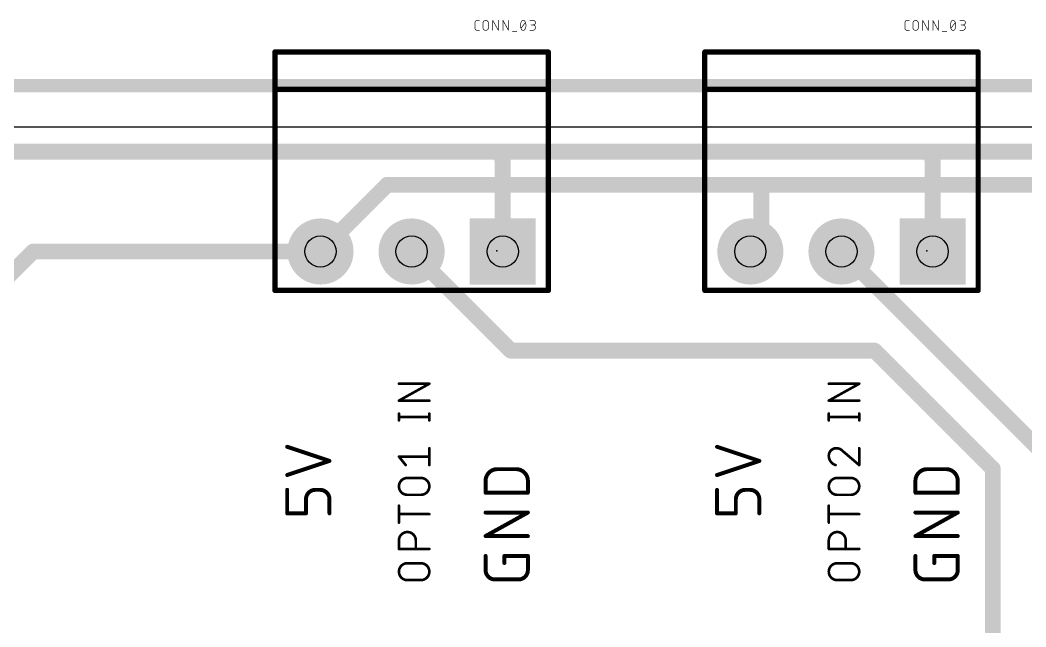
# Model space of a CAD drawing. Extents: x -9 to 239, y 2 to 147.
# Drawn here: x 99.8 to 138.43, y 123.98 to 147.3 of the extents above; entities that cross this region are included whole.
import ezdxf

# ---------------------------------------------------------------- set-up
doc = ezdxf.new("R2010")
doc.units = 0
for name, color, linetype in [('1', 12, 'CONTINUOUS'), ('16', 132, 'CONTINUOUS'), ('17', 110, 'CONTINUOUS'), ('20', 53, 'CONTINUOUS'), ('21', 40, 'CONTINUOUS'), ('23', 53, 'CONTINUOUS'), ('25', 253, 'CONTINUOUS'), ('27', 253, 'CONTINUOUS'), ('29', 253, 'CONTINUOUS'), ('30', 253, 'CONTINUOUS'), ('44', 253, 'CONTINUOUS')]:
    doc.layers.add(name, color=color, linetype=linetype)

# ---------------------------------------------------------------- blocks, each defined once
blk = doc.blocks.new('SQUAREP')
blk.add_solid([(-0.5, -0.5), (0.5, -0.5), (-0.5, 0.5), (0.5, 0.5)])
blk = doc.blocks.new('ROUNDP')
at = {"const_width": 0.5}
blk.add_lwpolyline([(0, -0.25, 1), (0, 0.25, 1), (0, -0.25)], format="xyb", dxfattribs=at)

msp = doc.modelspace()

# ---------------------------------------------------------------- linework, layer by layer
at = {"layer": '1', "const_width": 0.6096}
for points in [[(111.338, 138.407), (113.901, 140.97)], [(113.901, 140.97), (128.27, 140.97)], [(128.27, 140.97), (146.05, 140.97)], [(128.27, 138.829), (128.27, 140.97)], [(127.848, 138.407), (128.27, 138.829)], [(97.79, 135.89), (100.307, 138.407)], [(100.307, 138.407), (111.338, 138.407)]]:
    msp.add_lwpolyline(points, dxfattribs=at)
at = {"layer": '1', "const_width": 0.3048}
for points in [[(113.901, 141.1224, 1), (113.901, 140.8176)], [(114.0088, 140.8622, 1), (113.7932, 141.0778)], [(128.27, 141.1224, 1), (128.27, 140.8176)], [(128.4224, 140.97, 1), (128.1176, 140.97)], [(128.27, 140.8176, 1), (128.27, 141.1224)], [(128.3778, 138.7212, 1), (128.1622, 138.9368)], [(100.307, 138.5594, 1), (100.307, 138.2546)], [(100.4148, 138.2992, 1), (100.1992, 138.5148)], [(111.338, 138.2546, 1), (111.338, 138.5594)], [(128.1176, 138.829, 1), (128.4224, 138.829)], [(111.2302, 138.5148, 1), (111.4458, 138.2992)], [(127.7402, 138.5148, 1), (127.9558, 138.2992)]]:
    msp.add_lwpolyline(points, format="xyb", dxfattribs=at)
at = {"layer": '16'}
for points, const_width in [([(-6.35, 144.78), (236.22, 144.78)], 0.508), ([(99.06, 142.24), (118.11, 142.24)], 0.6096), ([(118.11, 142.24), (118.338, 142.012)], 0.6096), ([(118.11, 142.24), (134.62, 142.24)], 0.6096), ([(134.62, 142.24), (152.4, 142.24)], 0.6096), ([(134.62, 142.24), (134.848, 142.012)], 0.6096), ([(118.338, 142.012), (118.338, 138.407)], 0.6096), ([(134.848, 142.012), (134.848, 138.407)], 0.6096), ([(118.648, 134.597), (114.838, 138.407)], 0.6096), ([(131.348, 138.407), (139.7, 130.055)], 0.6096), ([(132.618, 134.597), (118.648, 134.597)], 0.6096), ([(137.16, 130.055), (132.618, 134.597)], 0.6096), ([(137.16, 40.64), (137.16, 130.055)], 0.6096)]:
    msp.add_lwpolyline(points, dxfattribs=dict(at, const_width=const_width))
at = {"layer": '16', "const_width": 0.3048}
for points in [[(118.2178, 142.3478, 1), (118.0022, 142.1322)], [(118.11, 142.3924, 1), (118.11, 142.0876)], [(118.11, 142.0876, 1), (118.11, 142.3924)], [(134.7278, 142.3478, 1), (134.5122, 142.1322)], [(134.62, 142.3924, 1), (134.62, 142.0876)], [(134.62, 142.0876, 1), (134.62, 142.3924)], [(118.4904, 142.012, 1), (118.1856, 142.012)], [(118.2302, 141.9042, 1), (118.4458, 142.1198)], [(135.0004, 142.012, 1), (134.6956, 142.012)], [(134.7402, 141.9042, 1), (134.9558, 142.1198)], [(114.9458, 138.5148, 1), (114.7302, 138.2992)], [(131.4558, 138.5148, 1), (131.2402, 138.2992)], [(118.1856, 138.407, 1), (118.4904, 138.407)], [(134.6956, 138.407, 1), (135.0004, 138.407)], [(118.648, 134.7494, 1), (118.648, 134.4446)], [(118.5402, 134.4892, 1), (118.7558, 134.7048)], [(132.7258, 134.7048, 1), (132.5102, 134.4892)], [(132.618, 134.4446, 1), (132.618, 134.7494)], [(137.3124, 130.055, 1), (137.0076, 130.055)], [(137.0522, 129.9472, 1), (137.2678, 130.1628)]]:
    msp.add_lwpolyline(points, format="xyb", dxfattribs=at)
at = {"layer": '20'}
msp.add_line((236.2, 143.18), (-7.62, 143.18), dxfattribs=at)
at = {"layer": '21', "const_width": 0.2032}
for points in [[(109.588, 144.636), (109.588, 146.071)], [(109.588, 146.071), (116.588, 146.071)], [(116.588, 146.071), (120.088, 146.071)], [(120.088, 146.071), (120.088, 144.636)], [(126.098, 144.636), (126.098, 146.071)], [(126.098, 146.071), (133.098, 146.071)], [(133.098, 146.071), (136.598, 146.071)], [(136.598, 146.071), (136.598, 144.636)], [(109.588, 136.912), (109.588, 144.636)], [(109.588, 144.636), (116.588, 144.636)], [(116.588, 144.636), (120.088, 144.636)], [(120.088, 144.636), (120.088, 136.912)], [(126.098, 136.912), (126.098, 144.636)], [(126.098, 144.636), (133.098, 144.636)], [(133.098, 144.636), (136.598, 144.636)], [(136.598, 144.636), (136.598, 136.912)], [(116.588, 136.912), (109.588, 136.912)], [(120.088, 136.912), (116.588, 136.912)], [(133.098, 136.912), (126.098, 136.912)], [(136.598, 136.912), (133.098, 136.912)]]:
    msp.add_lwpolyline(points, dxfattribs=at)
at = {"layer": '21', "const_width": 0.1016}
for points in [[(109.6388, 146.071, 1), (109.5372, 146.071)], [(109.588, 146.1218, 1), (109.588, 146.0202)], [(116.588, 146.1218, 1), (116.588, 146.0202)], [(116.588, 146.0202, 1), (116.588, 146.1218)], [(120.1388, 146.071, 1), (120.0372, 146.071)], [(120.088, 146.0202, 1), (120.088, 146.1218)], [(126.1488, 146.071, 1), (126.0472, 146.071)], [(126.098, 146.1218, 1), (126.098, 146.0202)], [(133.098, 146.1218, 1), (133.098, 146.0202)], [(133.098, 146.0202, 1), (133.098, 146.1218)], [(136.6488, 146.071, 1), (136.5472, 146.071)], [(136.598, 146.0202, 1), (136.598, 146.1218)], [(109.6388, 144.636, 1), (109.5372, 144.636)], [(109.588, 144.6868, 1), (109.588, 144.5852)], [(109.5372, 144.636, 1), (109.6388, 144.636)], [(116.588, 144.6868, 1), (116.588, 144.5852)], [(116.588, 144.5852, 1), (116.588, 144.6868)], [(120.1388, 144.636, 1), (120.0372, 144.636)], [(120.0372, 144.636, 1), (120.1388, 144.636)], [(120.088, 144.5852, 1), (120.088, 144.6868)], [(126.1488, 144.636, 1), (126.0472, 144.636)], [(126.098, 144.6868, 1), (126.098, 144.5852)], [(126.0472, 144.636, 1), (126.1488, 144.636)], [(133.098, 144.6868, 1), (133.098, 144.5852)], [(133.098, 144.5852, 1), (133.098, 144.6868)], [(136.6488, 144.636, 1), (136.5472, 144.636)], [(136.5472, 144.636, 1), (136.6488, 144.636)], [(136.598, 144.5852, 1), (136.598, 144.6868)], [(109.588, 136.9628, 1), (109.588, 136.8612)], [(109.5372, 136.912, 1), (109.6388, 136.912)], [(116.588, 136.9628, 1), (116.588, 136.8612)], [(116.588, 136.8612, 1), (116.588, 136.9628)], [(120.0372, 136.912, 1), (120.1388, 136.912)], [(120.088, 136.8612, 1), (120.088, 136.9628)], [(126.098, 136.9628, 1), (126.098, 136.8612)], [(126.0472, 136.912, 1), (126.1488, 136.912)], [(133.098, 136.9628, 1), (133.098, 136.8612)], [(133.098, 136.8612, 1), (133.098, 136.9628)], [(136.5472, 136.912, 1), (136.6488, 136.912)], [(136.598, 136.8612, 1), (136.598, 136.9628)]]:
    msp.add_lwpolyline(points, format="xyb", dxfattribs=at)
at = {"layer": '23'}
for p in [(118.11, 138.43), (134.62, 138.43)]:
    msp.add_point(p, dxfattribs=at)
at = {"layer": '25'}
for points, const_width in [([(114.3508, 132.6769), (115.5192, 133.326)], 0.1016), ([(115.5192, 133.326), (114.3508, 133.326)], 0.1016), ([(130.8608, 132.6769), (132.0292, 133.326)], 0.1016), ([(132.0292, 133.326), (130.8608, 133.326)], 0.1016), ([(115.5192, 132.6769), (114.3508, 132.6769)], 0.1016), ([(132.0292, 132.6769), (130.8608, 132.6769)], 0.1016), ([(114.3508, 131.9191), (114.3508, 132.1788)], 0.1016), ([(115.5192, 131.9191), (115.5192, 132.1788)], 0.1016), ([(130.8608, 131.9191), (130.8608, 132.1788)], 0.1016), ([(132.0292, 131.9191), (132.0292, 132.1788)], 0.1016), ([(114.3508, 132.0489), (115.5192, 132.0489)], 0.1016), ([(130.8608, 132.0489), (132.0292, 132.0489)], 0.1016), ([(111.6838, 130.3609), (110.0582, 130.9027)], 0.1524), ([(128.1938, 130.3609), (126.5682, 130.9027)], 0.1524), ([(114.6104, 130.2004), (114.3508, 130.5249)], 0.1016), ([(114.3508, 130.5249), (115.5192, 130.5249)], 0.1016), ([(115.5192, 130.2004), (115.5192, 130.8495)], 0.1016), ([(131.3801, 130.7521), (132.0292, 130.2004)], 0.1016), ([(132.0292, 130.2004), (132.0292, 130.8495)], 0.1016), ([(110.0582, 129.819), (111.6838, 130.3609)], 0.1524), ([(126.5682, 129.819), (128.1938, 130.3609)], 0.1524), ([(118.1298, 130.044), (118.8522, 130.044)], 0.1524), ([(134.6398, 130.044), (135.3622, 130.044)], 0.1524), ([(114.6754, 129.7065), (115.1946, 129.7065)], 0.1016), ([(117.6782, 129.1409), (117.6782, 129.5924)], 0.1524), ([(119.3038, 129.5924), (119.3038, 129.1409)], 0.1524), ([(131.1854, 129.7065), (131.7046, 129.7065)], 0.1016), ([(134.1882, 129.1409), (134.1882, 129.5924)], 0.1524), ([(135.8138, 129.5924), (135.8138, 129.1409)], 0.1524), ([(110.0582, 128.3462), (110.0582, 129.2493)], 0.1524), ([(111.3226, 129.2493), (111.1419, 129.2493)], 0.1524), ([(115.1946, 129.0574), (114.6754, 129.0574)], 0.1016), ([(119.3038, 129.1409), (117.6782, 129.1409)], 0.1524), ([(126.5682, 128.3462), (126.5682, 129.2493)], 0.1524), ([(127.8326, 129.2493), (127.6519, 129.2493)], 0.1524), ([(131.7046, 129.0574), (131.1854, 129.0574)], 0.1016), ([(135.8138, 129.1409), (134.1882, 129.1409)], 0.1524), ([(110.7807, 128.8881), (110.7807, 128.3462)], 0.1524), ([(111.6838, 128.3462), (111.6838, 128.8881)], 0.1524), ([(114.3508, 127.9906), (114.3508, 128.6397)], 0.1016), ([(127.2907, 128.8881), (127.2907, 128.3462)], 0.1524), ([(128.1938, 128.3462), (128.1938, 128.8881)], 0.1524), ([(130.8608, 127.9906), (130.8608, 128.6397)], 0.1016), ([(110.7807, 128.3462), (110.0582, 128.3462)], 0.1524), ([(115.5192, 128.3151), (114.3508, 128.3151)], 0.1016), ([(117.6782, 127.4735), (119.3038, 128.3766)], 0.1524), ([(119.3038, 128.3766), (117.6782, 128.3766)], 0.1524), ([(127.2907, 128.3462), (126.5682, 128.3462)], 0.1524), ([(132.0292, 128.3151), (130.8608, 128.3151)], 0.1016), ([(134.1882, 127.4735), (135.8138, 128.3766)], 0.1524), ([(135.8138, 128.3766), (134.1882, 128.3766)], 0.1524), ([(119.3038, 127.4735), (117.6782, 127.4735)], 0.1524), ([(135.8138, 127.4735), (134.1882, 127.4735)], 0.1524), ([(114.3508, 126.9788), (114.3508, 127.3034)], 0.1016), ([(114.9999, 127.3034), (114.9999, 126.9788)], 0.1016), ([(130.8608, 126.9788), (130.8608, 127.3034)], 0.1016), ([(131.5099, 127.3034), (131.5099, 126.9788)], 0.1016), ([(115.5192, 126.9788), (114.3508, 126.9788)], 0.1016), ([(117.6782, 126.1674), (117.6782, 126.7093)], 0.1524), ([(118.4007, 126.4384), (118.4007, 126.7093)], 0.1524), ([(118.4007, 126.7093), (119.3038, 126.7093)], 0.1524), ([(119.3038, 126.7093), (119.3038, 126.1674)], 0.1524), ([(132.0292, 126.9788), (130.8608, 126.9788)], 0.1016), ([(134.1882, 126.1674), (134.1882, 126.7093)], 0.1524), ([(134.9107, 126.4384), (134.9107, 126.7093)], 0.1524), ([(134.9107, 126.7093), (135.8138, 126.7093)], 0.1524), ([(135.8138, 126.7093), (135.8138, 126.1674)], 0.1524), ([(114.6754, 126.4299), (115.1946, 126.4299)], 0.1016), ([(131.1854, 126.4299), (131.7046, 126.4299)], 0.1016), ([(115.1946, 125.7808), (114.6754, 125.7808)], 0.1016), ([(118.9426, 125.8062), (118.0394, 125.8062)], 0.1524), ([(131.7046, 125.7808), (131.1854, 125.7808)], 0.1016), ([(135.4526, 125.8062), (134.5494, 125.8062)], 0.1524)]:
    msp.add_lwpolyline(points, dxfattribs=dict(at, const_width=const_width))
for points, const_width in [([(114.3508, 133.3514, 1), (114.3508, 133.3006)], 0.0508), ([(115.5315, 133.3038, 1), (115.5069, 133.3482)], 0.0508), ([(115.5192, 133.3006, 1), (115.5192, 133.3514)], 0.0508), ([(130.8608, 133.3514, 1), (130.8608, 133.3006)], 0.0508), ([(132.0415, 133.3038, 1), (132.0169, 133.3482)], 0.0508), ([(132.0292, 133.3006, 1), (132.0292, 133.3514)], 0.0508), ([(114.3508, 132.7023, 1), (114.3508, 132.6515)], 0.0508), ([(114.3385, 132.6991, 1), (114.3631, 132.6547)], 0.0508), ([(115.5192, 132.6515, 1), (115.5192, 132.7023)], 0.0508), ([(130.8608, 132.7023, 1), (130.8608, 132.6515)], 0.0508), ([(130.8485, 132.6991, 1), (130.8731, 132.6547)], 0.0508), ([(132.0292, 132.6515, 1), (132.0292, 132.7023)], 0.0508), ([(114.3762, 132.1788, 1), (114.3254, 132.1788)], 0.0508), ([(115.5446, 132.1788, 1), (115.4938, 132.1788)], 0.0508), ([(130.8862, 132.1788, 1), (130.8354, 132.1788)], 0.0508), ([(132.0546, 132.1788, 1), (132.0038, 132.1788)], 0.0508), ([(114.3508, 132.0743, 1), (114.3508, 132.0235)], 0.0508), ([(114.3254, 131.9191, 1), (114.3762, 131.9191)], 0.0508), ([(115.4938, 131.9191, 1), (115.5446, 131.9191)], 0.0508), ([(115.5192, 132.0235, 1), (115.5192, 132.0743)], 0.0508), ([(130.8608, 132.0743, 1), (130.8608, 132.0235)], 0.0508), ([(130.8354, 131.9191, 1), (130.8862, 131.9191)], 0.0508), ([(132.0038, 131.9191, 1), (132.0546, 131.9191)], 0.0508), ([(132.0292, 132.0235, 1), (132.0292, 132.0743)], 0.0508), ([(110.0702, 130.9389, 1), (110.0462, 130.8666)], 0.0762), ([(126.5802, 130.9389, 1), (126.5562, 130.8666)], 0.0762), ([(114.3706, 130.5408, 1), (114.331, 130.5091)], 0.0508), ([(114.3508, 130.5503, 1), (114.3508, 130.4995)], 0.0508), ([(115.5446, 130.8495, 1), (115.4938, 130.8495)], 0.0508), ([(115.5192, 130.4995, 1), (115.5192, 130.5503)], 0.0508), ([(131.1529, 130.8495, 0.4142), (130.8608, 130.5574)], 0.1016), ([(130.8608, 130.5574, 0.3252), (131.1204, 130.2004)], 0.1016), ([(130.8862, 130.5574, 1), (130.8354, 130.5574)], 0.0508), ([(130.8354, 130.5574, 1), (130.8862, 130.5574)], 0.0508), ([(131.3801, 130.7521, 0.2053), (131.1529, 130.8495)], 0.1016), ([(131.1529, 130.8749, 1), (131.1529, 130.8241)], 0.0508), ([(131.1529, 130.8241, 1), (131.1529, 130.8749)], 0.0508), ([(131.3965, 130.7715, 1), (131.3636, 130.7328)], 0.0508), ([(131.3617, 130.7346, 1), (131.3985, 130.7696)], 0.0508), ([(132.0546, 130.8495, 1), (132.0038, 130.8495)], 0.0508), ([(111.6958, 130.3247, 1), (111.6718, 130.397)], 0.0762), ([(111.6718, 130.3247, 1), (111.6958, 130.397)], 0.0762), ([(114.5906, 130.1845, 1), (114.6303, 130.2163)], 0.0508), ([(115.4938, 130.2004, 1), (115.5446, 130.2004)], 0.0508), ([(128.2058, 130.3247, 1), (128.1818, 130.397)], 0.0762), ([(128.1818, 130.3247, 1), (128.2058, 130.397)], 0.0762), ([(131.1126, 130.1762, 1), (131.1283, 130.2246)], 0.0508), ([(132.0038, 130.2004, 1), (132.0546, 130.2004)], 0.0508), ([(132.0127, 130.181, 1), (132.0457, 130.2197)], 0.0508), ([(110.0462, 129.8552, 1), (110.0702, 129.7829)], 0.0762), ([(118.1298, 130.044, 0.4142), (117.6782, 129.5924)], 0.1524), ([(118.1298, 130.0821, 1), (118.1298, 130.0059)], 0.0762), ([(118.1298, 130.0059, 1), (118.1298, 130.0821)], 0.0762), ([(119.3038, 129.5924, 0.4142), (118.8522, 130.044)], 0.1524), ([(118.8522, 130.0821, 1), (118.8522, 130.0059)], 0.0762), ([(118.8522, 130.0059, 1), (118.8522, 130.0821)], 0.0762), ([(126.5562, 129.8552, 1), (126.5802, 129.7829)], 0.0762), ([(134.6398, 130.044, 0.4142), (134.1882, 129.5924)], 0.1524), ([(134.6398, 130.0821, 1), (134.6398, 130.0059)], 0.0762), ([(134.6398, 130.0059, 1), (134.6398, 130.0821)], 0.0762), ([(135.8138, 129.5924, 0.4142), (135.3622, 130.044)], 0.1524), ([(135.3622, 130.0821, 1), (135.3622, 130.0059)], 0.0762), ([(135.3622, 130.0059, 1), (135.3622, 130.0821)], 0.0762), ([(114.6754, 129.7065, 1), (114.6754, 129.0574)], 0.1016), ([(114.6754, 129.7319, 1), (114.6754, 129.6811)], 0.0508), ([(114.6754, 129.6811, 1), (114.6754, 129.7319)], 0.0508), ([(115.1946, 129.0574, 1), (115.1946, 129.7065)], 0.1016), ([(115.1946, 129.7319, 1), (115.1946, 129.6811)], 0.0508), ([(115.1946, 129.6811, 1), (115.1946, 129.7319)], 0.0508), ([(117.7163, 129.5924, 1), (117.6401, 129.5924)], 0.0762), ([(117.6401, 129.5924, 1), (117.7163, 129.5924)], 0.0762), ([(119.3419, 129.5924, 1), (119.2657, 129.5924)], 0.0762), ([(119.2657, 129.5924, 1), (119.3419, 129.5924)], 0.0762), ([(131.1854, 129.7065, 1), (131.1854, 129.0574)], 0.1016), ([(131.1854, 129.7319, 1), (131.1854, 129.6811)], 0.0508), ([(131.1854, 129.6811, 1), (131.1854, 129.7319)], 0.0508), ([(131.7046, 129.0574, 1), (131.7046, 129.7065)], 0.1016), ([(131.7046, 129.7319, 1), (131.7046, 129.6811)], 0.0508), ([(131.7046, 129.6811, 1), (131.7046, 129.7319)], 0.0508), ([(134.2263, 129.5924, 1), (134.1501, 129.5924)], 0.0762), ([(134.1501, 129.5924, 1), (134.2263, 129.5924)], 0.0762), ([(135.8519, 129.5924, 1), (135.7757, 129.5924)], 0.0762), ([(135.7757, 129.5924, 1), (135.8519, 129.5924)], 0.0762), ([(110.0963, 129.2493, 1), (110.0201, 129.2493)], 0.0762), ([(111.1419, 129.2493, 0.4142), (110.7807, 128.8881)], 0.1524), ([(111.1419, 129.2874, 1), (111.1419, 129.2112)], 0.0762), ([(111.1419, 129.2112, 1), (111.1419, 129.2874)], 0.0762), ([(111.6838, 128.8881, 0.4142), (111.3226, 129.2493)], 0.1524), ([(111.3226, 129.2874, 1), (111.3226, 129.2112)], 0.0762), ([(111.3226, 129.2112, 1), (111.3226, 129.2874)], 0.0762), ([(114.6754, 129.0828, 1), (114.6754, 129.032)], 0.0508), ([(114.6754, 129.032, 1), (114.6754, 129.0828)], 0.0508), ([(115.1946, 129.0828, 1), (115.1946, 129.032)], 0.0508), ([(115.1946, 129.032, 1), (115.1946, 129.0828)], 0.0508), ([(117.6782, 129.179, 1), (117.6782, 129.1028)], 0.0762), ([(117.6401, 129.1409, 1), (117.7163, 129.1409)], 0.0762), ([(119.2657, 129.1409, 1), (119.3419, 129.1409)], 0.0762), ([(119.3038, 129.1028, 1), (119.3038, 129.179)], 0.0762), ([(126.6063, 129.2493, 1), (126.5301, 129.2493)], 0.0762), ([(127.6519, 129.2493, 0.4142), (127.2907, 128.8881)], 0.1524), ([(127.6519, 129.2874, 1), (127.6519, 129.2112)], 0.0762), ([(127.6519, 129.2112, 1), (127.6519, 129.2874)], 0.0762), ([(128.1938, 128.8881, 0.4142), (127.8326, 129.2493)], 0.1524), ([(127.8326, 129.2874, 1), (127.8326, 129.2112)], 0.0762), ([(127.8326, 129.2112, 1), (127.8326, 129.2874)], 0.0762), ([(131.1854, 129.0828, 1), (131.1854, 129.032)], 0.0508), ([(131.1854, 129.032, 1), (131.1854, 129.0828)], 0.0508), ([(131.7046, 129.0828, 1), (131.7046, 129.032)], 0.0508), ([(131.7046, 129.032, 1), (131.7046, 129.0828)], 0.0508), ([(134.1882, 129.179, 1), (134.1882, 129.1028)], 0.0762), ([(134.1501, 129.1409, 1), (134.2263, 129.1409)], 0.0762), ([(135.7757, 129.1409, 1), (135.8519, 129.1409)], 0.0762), ([(135.8138, 129.1028, 1), (135.8138, 129.179)], 0.0762), ([(110.8188, 128.8881, 1), (110.7426, 128.8881)], 0.0762), ([(110.7426, 128.8881, 1), (110.8188, 128.8881)], 0.0762), ([(111.7219, 128.8881, 1), (111.6457, 128.8881)], 0.0762), ([(111.6457, 128.8881, 1), (111.7219, 128.8881)], 0.0762), ([(114.3762, 128.6397, 1), (114.3254, 128.6397)], 0.0508), ([(127.3288, 128.8881, 1), (127.2526, 128.8881)], 0.0762), ([(127.2526, 128.8881, 1), (127.3288, 128.8881)], 0.0762), ([(128.2319, 128.8881, 1), (128.1557, 128.8881)], 0.0762), ([(128.1557, 128.8881, 1), (128.2319, 128.8881)], 0.0762), ([(130.8862, 128.6397, 1), (130.8354, 128.6397)], 0.0508), ([(110.0582, 128.3843, 1), (110.0582, 128.3081)], 0.0762), ([(110.0201, 128.3462, 1), (110.0963, 128.3462)], 0.0762), ([(110.7426, 128.3462, 1), (110.8188, 128.3462)], 0.0762), ([(110.7807, 128.3081, 1), (110.7807, 128.3843)], 0.0762), ([(111.6457, 128.3462, 1), (111.7219, 128.3462)], 0.0762), ([(114.3508, 128.3405, 1), (114.3508, 128.2897)], 0.0508), ([(115.5192, 128.2897, 1), (115.5192, 128.3405)], 0.0508), ([(117.6782, 128.4147, 1), (117.6782, 128.3385)], 0.0762), ([(119.3223, 128.3433, 1), (119.2853, 128.4099)], 0.0762), ([(119.3038, 128.3385, 1), (119.3038, 128.4147)], 0.0762), ([(126.5682, 128.3843, 1), (126.5682, 128.3081)], 0.0762), ([(126.5301, 128.3462, 1), (126.6063, 128.3462)], 0.0762), ([(127.2526, 128.3462, 1), (127.3288, 128.3462)], 0.0762), ([(127.2907, 128.3081, 1), (127.2907, 128.3843)], 0.0762), ([(128.1557, 128.3462, 1), (128.2319, 128.3462)], 0.0762), ([(130.8608, 128.3405, 1), (130.8608, 128.2897)], 0.0508), ([(132.0292, 128.2897, 1), (132.0292, 128.3405)], 0.0508), ([(134.1882, 128.4147, 1), (134.1882, 128.3385)], 0.0762), ([(135.8323, 128.3433, 1), (135.7953, 128.4099)], 0.0762), ([(135.8138, 128.3385, 1), (135.8138, 128.4147)], 0.0762), ([(114.3254, 127.9906, 1), (114.3762, 127.9906)], 0.0508), ([(130.8354, 127.9906, 1), (130.8862, 127.9906)], 0.0508), ([(114.9999, 127.3034, 1), (114.3508, 127.3034)], 0.1016), ([(117.6782, 127.5116, 1), (117.6782, 127.4354)], 0.0762), ([(117.6597, 127.5068, 1), (117.6967, 127.4402)], 0.0762), ([(119.3038, 127.4354, 1), (119.3038, 127.5116)], 0.0762), ([(131.5099, 127.3034, 1), (130.8608, 127.3034)], 0.1016), ([(134.1882, 127.5116, 1), (134.1882, 127.4354)], 0.0762), ([(134.1697, 127.5068, 1), (134.2067, 127.4402)], 0.0762), ([(135.8138, 127.4354, 1), (135.8138, 127.5116)], 0.0762), ([(114.3762, 127.3034, 1), (114.3254, 127.3034)], 0.0508), ([(114.3254, 127.3034, 1), (114.3762, 127.3034)], 0.0508), ([(115.0253, 127.3034, 1), (114.9745, 127.3034)], 0.0508), ([(114.9745, 127.3034, 1), (115.0253, 127.3034)], 0.0508), ([(130.8862, 127.3034, 1), (130.8354, 127.3034)], 0.0508), ([(130.8354, 127.3034, 1), (130.8862, 127.3034)], 0.0508), ([(131.5353, 127.3034, 1), (131.4845, 127.3034)], 0.0508), ([(131.4845, 127.3034, 1), (131.5353, 127.3034)], 0.0508), ([(114.3508, 127.0042, 1), (114.3508, 126.9534)], 0.0508), ([(114.3254, 126.9788, 1), (114.3762, 126.9788)], 0.0508), ([(114.9745, 126.9788, 1), (115.0253, 126.9788)], 0.0508), ([(115.5192, 126.9534, 1), (115.5192, 127.0042)], 0.0508), ([(117.7163, 126.7093, 1), (117.6401, 126.7093)], 0.0762), ([(118.4388, 126.7093, 1), (118.3626, 126.7093)], 0.0762), ([(118.4007, 126.7474, 1), (118.4007, 126.6712)], 0.0762), ([(119.3419, 126.7093, 1), (119.2657, 126.7093)], 0.0762), ([(119.3038, 126.6712, 1), (119.3038, 126.7474)], 0.0762), ([(130.8608, 127.0042, 1), (130.8608, 126.9534)], 0.0508), ([(130.8354, 126.9788, 1), (130.8862, 126.9788)], 0.0508), ([(131.4845, 126.9788, 1), (131.5353, 126.9788)], 0.0508), ([(132.0292, 126.9534, 1), (132.0292, 127.0042)], 0.0508), ([(134.2263, 126.7093, 1), (134.1501, 126.7093)], 0.0762), ([(134.9488, 126.7093, 1), (134.8726, 126.7093)], 0.0762), ([(134.9107, 126.7474, 1), (134.9107, 126.6712)], 0.0762), ([(135.8519, 126.7093, 1), (135.7757, 126.7093)], 0.0762), ([(135.8138, 126.6712, 1), (135.8138, 126.7474)], 0.0762), ([(114.6754, 126.4299, 1), (114.6754, 125.7808)], 0.1016), ([(114.6754, 126.4553, 1), (114.6754, 126.4045)], 0.0508), ([(114.6754, 126.4045, 1), (114.6754, 126.4553)], 0.0508), ([(115.1946, 125.7808, 1), (115.1946, 126.4299)], 0.1016), ([(115.1946, 126.4553, 1), (115.1946, 126.4045)], 0.0508), ([(115.1946, 126.4045, 1), (115.1946, 126.4553)], 0.0508), ([(118.3626, 126.4384, 1), (118.4388, 126.4384)], 0.0762), ([(131.1854, 126.4299, 1), (131.1854, 125.7808)], 0.1016), ([(131.1854, 126.4553, 1), (131.1854, 126.4045)], 0.0508), ([(131.1854, 126.4045, 1), (131.1854, 126.4553)], 0.0508), ([(131.7046, 125.7808, 1), (131.7046, 126.4299)], 0.1016), ([(131.7046, 126.4553, 1), (131.7046, 126.4045)], 0.0508), ([(131.7046, 126.4045, 1), (131.7046, 126.4553)], 0.0508), ([(134.8726, 126.4384, 1), (134.9488, 126.4384)], 0.0762), ([(117.6782, 126.1674, 0.4142), (118.0394, 125.8062)], 0.1524), ([(117.7163, 126.1674, 1), (117.6401, 126.1674)], 0.0762), ([(117.6401, 126.1674, 1), (117.7163, 126.1674)], 0.0762), ([(118.9426, 125.8062, 0.4142), (119.3038, 126.1674)], 0.1524), ([(119.3419, 126.1674, 1), (119.2657, 126.1674)], 0.0762), ([(119.2657, 126.1674, 1), (119.3419, 126.1674)], 0.0762), ([(134.1882, 126.1674, 0.4142), (134.5494, 125.8062)], 0.1524), ([(134.2263, 126.1674, 1), (134.1501, 126.1674)], 0.0762), ([(134.1501, 126.1674, 1), (134.2263, 126.1674)], 0.0762), ([(135.4526, 125.8062, 0.4142), (135.8138, 126.1674)], 0.1524), ([(135.8519, 126.1674, 1), (135.7757, 126.1674)], 0.0762), ([(135.7757, 126.1674, 1), (135.8519, 126.1674)], 0.0762), ([(114.6754, 125.8062, 1), (114.6754, 125.7554)], 0.0508), ([(114.6754, 125.7554, 1), (114.6754, 125.8062)], 0.0508), ([(115.1946, 125.8062, 1), (115.1946, 125.7554)], 0.0508), ([(115.1946, 125.7554, 1), (115.1946, 125.8062)], 0.0508), ([(118.0394, 125.8443, 1), (118.0394, 125.7681)], 0.0762), ([(118.0394, 125.7681, 1), (118.0394, 125.8443)], 0.0762), ([(118.9426, 125.8443, 1), (118.9426, 125.7681)], 0.0762), ([(118.9426, 125.7681, 1), (118.9426, 125.8443)], 0.0762), ([(131.1854, 125.8062, 1), (131.1854, 125.7554)], 0.0508), ([(131.1854, 125.7554, 1), (131.1854, 125.8062)], 0.0508), ([(131.7046, 125.8062, 1), (131.7046, 125.7554)], 0.0508), ([(131.7046, 125.7554, 1), (131.7046, 125.8062)], 0.0508), ([(134.5494, 125.8443, 1), (134.5494, 125.7681)], 0.0762), ([(134.5494, 125.7681, 1), (134.5494, 125.8443)], 0.0762), ([(135.4526, 125.8443, 1), (135.4526, 125.7681)], 0.0762), ([(135.4526, 125.7681, 1), (135.4526, 125.8443)], 0.0762)]:
    msp.add_lwpolyline(points, format="xyb", dxfattribs=dict(at, const_width=const_width))
at = {"layer": '27'}
for points, const_width in [([(117.3582, 147.2843, 0.4142), (117.2735, 147.1996)], 0.0254), ([(117.2798, 147.1996, 1), (117.2671, 147.1996)], 0.0127), ([(117.2671, 147.1996, 1), (117.2798, 147.1996)], 0.0127), ([(117.3582, 147.2906, 1), (117.3582, 147.278)], 0.0127), ([(117.3582, 147.278, 1), (117.3581, 147.2906)], 0.0127), ([(117.4428, 147.278, 1), (117.4428, 147.2906)], 0.0127), ([(117.7909, 147.1785, 1), (117.5792, 147.1785)], 0.0254), ([(117.5856, 147.1785, 1), (117.5729, 147.1785)], 0.0127), ([(117.5729, 147.1785, 1), (117.5856, 147.1785)], 0.0127), ([(117.7972, 147.1785, 1), (117.7845, 147.1785)], 0.0127), ([(117.7845, 147.1785, 1), (117.7972, 147.1785)], 0.0127), ([(117.9627, 147.2874, 1), (117.9516, 147.2812)], 0.0127), ([(117.9635, 147.2843, 1), (117.9508, 147.2843)], 0.0127), ([(118.1752, 147.2843, 1), (118.1625, 147.2843)], 0.0127), ([(118.3529, 147.2874, 1), (118.3418, 147.2812)], 0.0127), ([(118.3537, 147.2843, 1), (118.341, 147.2843)], 0.0127), ([(118.5653, 147.2843, 1), (118.5526, 147.2843)], 0.0127), ([(119.0496, 147.2314, 0.1139), (119.0179, 147.0938)], 0.0254), ([(119.1237, 147.2843, 0.3205), (119.0496, 147.2314)], 0.0254), ([(119.0436, 147.2334, 1), (119.0556, 147.2293)], 0.0127), ([(119.0553, 147.2286, 1), (119.0439, 147.2342)], 0.0127), ([(119.1978, 147.2314, 0.3205), (119.1237, 147.2843)], 0.0254), ([(119.1237, 147.2906, 1), (119.1237, 147.278)], 0.0127), ([(119.1237, 147.278, 1), (119.1237, 147.2906)], 0.0127), ([(119.2295, 147.0938, 0.1139), (119.1978, 147.2314)], 0.0254), ([(119.2035, 147.2342, 1), (119.1921, 147.2286)], 0.0127), ([(119.1918, 147.2293, 1), (119.2038, 147.2334)], 0.0127), ([(119.2133, 147.1957, 1), (119.2034, 147.2036)], 0.0127), ([(119.3836, 147.2906, 1), (119.3836, 147.278)], 0.0127), ([(119.5106, 147.115, 1), (119.5106, 147.2843)], 0.0254), ([(119.5106, 147.2906, 1), (119.5106, 147.278)], 0.0127), ([(119.5106, 147.278, 1), (119.5106, 147.2906)], 0.0127), ([(133.8682, 147.2843, 0.4142), (133.7835, 147.1996)], 0.0254), ([(133.7898, 147.1996, 1), (133.7771, 147.1996)], 0.0127), ([(133.7771, 147.1996, 1), (133.7898, 147.1996)], 0.0127), ([(133.8682, 147.2906, 1), (133.8682, 147.278)], 0.0127), ([(133.8682, 147.278, 1), (133.8681, 147.2906)], 0.0127), ([(133.9528, 147.278, 1), (133.9528, 147.2906)], 0.0127), ([(134.3009, 147.1785, 1), (134.0892, 147.1785)], 0.0254), ([(134.0956, 147.1785, 1), (134.0829, 147.1785)], 0.0127), ([(134.0829, 147.1785, 1), (134.0956, 147.1785)], 0.0127), ([(134.3072, 147.1785, 1), (134.2945, 147.1785)], 0.0127), ([(134.2945, 147.1785, 1), (134.3072, 147.1785)], 0.0127), ([(134.4727, 147.2874, 1), (134.4616, 147.2812)], 0.0127), ([(134.4735, 147.2843, 1), (134.4608, 147.2843)], 0.0127), ([(134.6852, 147.2843, 1), (134.6725, 147.2843)], 0.0127), ([(134.8629, 147.2874, 1), (134.8518, 147.2812)], 0.0127), ([(134.8637, 147.2843, 1), (134.851, 147.2843)], 0.0127), ([(135.0753, 147.2843, 1), (135.0626, 147.2843)], 0.0127), ([(135.5596, 147.2314, 0.1139), (135.5279, 147.0938)], 0.0254), ([(135.6337, 147.2843, 0.3205), (135.5596, 147.2314)], 0.0254), ([(135.5536, 147.2334, 1), (135.5656, 147.2293)], 0.0127), ([(135.5653, 147.2286, 1), (135.5539, 147.2342)], 0.0127), ([(135.7078, 147.2314, 0.3205), (135.6337, 147.2843)], 0.0254), ([(135.6337, 147.2906, 1), (135.6337, 147.278)], 0.0127), ([(135.6337, 147.278, 1), (135.6337, 147.2906)], 0.0127), ([(135.7395, 147.0938, 0.1139), (135.7078, 147.2314)], 0.0254), ([(135.7135, 147.2342, 1), (135.7021, 147.2286)], 0.0127), ([(135.7018, 147.2293, 1), (135.7138, 147.2334)], 0.0127), ([(135.7233, 147.1957, 1), (135.7134, 147.2036)], 0.0127), ([(135.8936, 147.2906, 1), (135.8936, 147.278)], 0.0127), ([(136.0206, 147.115, 1), (136.0206, 147.2843)], 0.0254), ([(136.0206, 147.2906, 1), (136.0206, 147.278)], 0.0127), ([(136.0206, 147.278, 1), (136.0206, 147.2906)], 0.0127), ([(117.2735, 146.988, 0.4142), (117.3582, 146.9033)], 0.0254), ([(117.2798, 146.988, 1), (117.2671, 146.988)], 0.0127), ([(117.2671, 146.988, 1), (117.2798, 146.988)], 0.0127), ([(117.3582, 146.9096, 1), (117.3582, 146.897)], 0.0127), ([(117.3582, 146.897, 1), (117.3582, 146.9096)], 0.0127), ([(117.4428, 146.897, 1), (117.4428, 146.9096)], 0.0127), ([(117.5792, 147.0091, 1), (117.7909, 147.0091)], 0.0254), ([(117.5856, 147.0091, 1), (117.5729, 147.0091)], 0.0127), ([(117.5729, 147.0091, 1), (117.5856, 147.0091)], 0.0127), ([(117.7972, 147.0091, 1), (117.7845, 147.0091)], 0.0127), ([(117.7845, 147.0091, 1), (117.7972, 147.0091)], 0.0127), ([(117.9508, 146.9033, 1), (117.9635, 146.9033)], 0.0127), ([(118.1625, 146.9033, 1), (118.1752, 146.9033)], 0.0127), ([(118.1633, 146.9002, 1), (118.1744, 146.9064)], 0.0127), ([(118.341, 146.9033, 1), (118.3537, 146.9033)], 0.0127), ([(118.5526, 146.9033, 1), (118.5653, 146.9033)], 0.0127), ([(118.5534, 146.9002, 1), (118.5645, 146.9064)], 0.0127), ([(118.7099, 146.8673, 1), (118.7099, 146.8546)], 0.0127), ([(118.8792, 146.8546, 1), (118.8792, 146.8673)], 0.0127), ([(119.0179, 147.0938, 0.1139), (119.0496, 146.9562)], 0.0254), ([(119.0242, 147.0938, 1), (119.0115, 147.0938)], 0.0127), ([(119.0115, 147.0938, 1), (119.0242, 147.0938)], 0.0127), ([(119.0341, 146.9919, 1), (119.044, 146.984)], 0.0127), ([(119.0496, 146.9562, 0.3205), (119.1237, 146.9033)], 0.0254), ([(119.0556, 146.9583, 1), (119.0436, 146.9542)], 0.0127), ([(119.0439, 146.9534, 1), (119.0553, 146.959)], 0.0127), ([(119.1237, 146.9033, 0.3205), (119.1978, 146.9562)], 0.0254), ([(119.1237, 146.9096, 1), (119.1237, 146.897)], 0.0127), ([(119.1237, 146.897, 1), (119.1237, 146.9096)], 0.0127), ([(119.1978, 146.9562, 0.1139), (119.2295, 147.0938)], 0.0254), ([(119.1921, 146.959, 1), (119.2035, 146.9534)], 0.0127), ([(119.2038, 146.9542, 1), (119.1918, 146.9583)], 0.0127), ([(119.2359, 147.0938, 1), (119.2232, 147.0938)], 0.0127), ([(119.2232, 147.0938, 1), (119.2359, 147.0938)], 0.0127), ([(119.3836, 146.9096, 1), (119.3836, 146.897)], 0.0127), ([(119.426, 147.1213, 1), (119.426, 147.1086)], 0.0127), ([(119.4895, 146.9033, 1), (119.4895, 147.115)], 0.0254), ([(119.4895, 147.1213, 1), (119.4895, 147.1086)], 0.0127), ([(119.4895, 146.9096, 1), (119.4895, 146.897)], 0.0127), ([(119.4895, 146.897, 1), (119.4895, 146.9096)], 0.0127), ([(119.5106, 147.1213, 1), (119.5106, 147.1086)], 0.0127), ([(119.5106, 147.1086, 1), (119.5106, 147.1213)], 0.0127), ([(133.7835, 146.988, 0.4142), (133.8682, 146.9033)], 0.0254), ([(133.7898, 146.988, 1), (133.7771, 146.988)], 0.0127), ([(133.7771, 146.988, 1), (133.7898, 146.988)], 0.0127), ([(133.8682, 146.9096, 1), (133.8682, 146.897)], 0.0127), ([(133.8682, 146.897, 1), (133.8682, 146.9096)], 0.0127), ([(133.9528, 146.897, 1), (133.9528, 146.9096)], 0.0127), ([(134.0892, 147.0091, 1), (134.3009, 147.0091)], 0.0254), ([(134.0956, 147.0091, 1), (134.0829, 147.0091)], 0.0127), ([(134.0829, 147.0091, 1), (134.0956, 147.0091)], 0.0127), ([(134.3072, 147.0091, 1), (134.2945, 147.0091)], 0.0127), ([(134.2945, 147.0091, 1), (134.3072, 147.0091)], 0.0127), ([(134.4608, 146.9033, 1), (134.4735, 146.9033)], 0.0127), ([(134.6725, 146.9033, 1), (134.6852, 146.9033)], 0.0127), ([(134.6733, 146.9002, 1), (134.6844, 146.9064)], 0.0127), ([(134.851, 146.9033, 1), (134.8637, 146.9033)], 0.0127), ([(135.0626, 146.9033, 1), (135.0753, 146.9033)], 0.0127), ([(135.0634, 146.9002, 1), (135.0745, 146.9064)], 0.0127), ([(135.2199, 146.8673, 1), (135.2199, 146.8546)], 0.0127), ([(135.3892, 146.8546, 1), (135.3892, 146.8673)], 0.0127), ([(135.5279, 147.0938, 0.1139), (135.5596, 146.9562)], 0.0254), ([(135.5342, 147.0938, 1), (135.5215, 147.0938)], 0.0127), ([(135.5215, 147.0938, 1), (135.5342, 147.0938)], 0.0127), ([(135.5441, 146.9919, 1), (135.554, 146.984)], 0.0127), ([(135.5596, 146.9562, 0.3205), (135.6337, 146.9033)], 0.0254), ([(135.5656, 146.9583, 1), (135.5536, 146.9542)], 0.0127), ([(135.5539, 146.9534, 1), (135.5653, 146.959)], 0.0127), ([(135.6337, 146.9033, 0.3205), (135.7078, 146.9562)], 0.0254), ([(135.6337, 146.9096, 1), (135.6337, 146.897)], 0.0127), ([(135.6337, 146.897, 1), (135.6337, 146.9096)], 0.0127), ([(135.7078, 146.9562, 0.1139), (135.7395, 147.0938)], 0.0254), ([(135.7021, 146.959, 1), (135.7135, 146.9534)], 0.0127), ([(135.7138, 146.9542, 1), (135.7018, 146.9583)], 0.0127), ([(135.7459, 147.0938, 1), (135.7332, 147.0938)], 0.0127), ([(135.7332, 147.0938, 1), (135.7459, 147.0938)], 0.0127), ([(135.8936, 146.9096, 1), (135.8936, 146.897)], 0.0127), ([(135.936, 147.1213, 1), (135.936, 147.1086)], 0.0127), ([(135.9995, 146.9033, 1), (135.9995, 147.115)], 0.0254), ([(135.9995, 147.1213, 1), (135.9995, 147.1086)], 0.0127), ([(135.9995, 146.9096, 1), (135.9995, 146.897)], 0.0127), ([(135.9995, 146.897, 1), (135.9995, 146.9096)], 0.0127), ([(136.0206, 147.1213, 1), (136.0206, 147.1086)], 0.0127), ([(136.0206, 147.1086, 1), (136.0206, 147.1213)], 0.0127)]:
    msp.add_lwpolyline(points, format="xyb", dxfattribs=dict(at, const_width=const_width))
at = {"layer": '27', "const_width": 0.0254}
for points in [[(117.2735, 146.988), (117.2735, 147.1996)], [(117.3582, 147.2843), (117.4428, 147.2843)], [(117.5792, 147.0091), (117.5792, 147.1785)], [(117.7909, 147.1785), (117.7909, 147.0091)], [(117.9572, 146.9033), (117.9572, 147.2843)], [(117.9572, 147.2843), (118.1688, 146.9033)], [(118.1688, 146.9033), (118.1688, 147.2843)], [(118.3473, 146.9033), (118.3473, 147.2843)], [(118.3473, 147.2843), (118.559, 146.9033)], [(118.559, 146.9033), (118.559, 147.2843)], [(119.039, 146.988), (119.2084, 147.1996)], [(119.3836, 147.2843), (119.5106, 147.2843)], [(133.7835, 146.988), (133.7835, 147.1996)], [(133.8682, 147.2843), (133.9528, 147.2843)], [(134.0892, 147.0091), (134.0892, 147.1785)], [(134.3009, 147.1785), (134.3009, 147.0091)], [(134.4672, 146.9033), (134.4672, 147.2843)], [(134.4672, 147.2843), (134.6788, 146.9033)], [(134.6788, 146.9033), (134.6788, 147.2843)], [(134.8573, 146.9033), (134.8573, 147.2843)], [(134.8573, 147.2843), (135.069, 146.9033)], [(135.069, 146.9033), (135.069, 147.2843)], [(135.549, 146.988), (135.7184, 147.1996)], [(135.8936, 147.2843), (136.0206, 147.2843)], [(117.4428, 146.9033), (117.3582, 146.9033)], [(118.7099, 146.861), (118.8792, 146.861)], [(119.3836, 146.9033), (119.4895, 146.9033)], [(119.5106, 147.115), (119.426, 147.115)], [(133.9528, 146.9033), (133.8682, 146.9033)], [(135.2199, 146.861), (135.3892, 146.861)], [(135.8936, 146.9033), (135.9995, 146.9033)], [(136.0206, 147.115), (135.936, 147.115)]]:
    msp.add_lwpolyline(points, dxfattribs=at)
at = {"layer": '44'}
for centre in [(111.338, 138.407), (114.838, 138.407), (118.338, 138.407), (127.848, 138.407), (131.348, 138.407), (134.848, 138.407)]:
    msp.add_circle(centre, 0.6, dxfattribs=at)

# ---------------------------------------------------------------- block references
at = {"layer": '17', "xscale": 2.413, "yscale": 2.413, "rotation": 180}
for name, p in [('ROUNDP', (111.338, 138.407)), ('ROUNDP', (111.338, 138.407)), ('ROUNDP', (114.838, 138.407)), ('ROUNDP', (114.838, 138.407)), ('SQUAREP', (118.338, 138.407)), ('SQUAREP', (118.338, 138.407)), ('ROUNDP', (127.848, 138.407)), ('ROUNDP', (127.848, 138.407)), ('ROUNDP', (131.348, 138.407)), ('ROUNDP', (131.348, 138.407)), ('SQUAREP', (134.848, 138.407)), ('SQUAREP', (134.848, 138.407))]:
    msp.add_blockref(name, p, dxfattribs=at)
at = {"layer": '29', "xscale": 2.54, "yscale": 2.54, "rotation": 180}
for name, p in [('ROUNDP', (111.338, 138.407)), ('ROUNDP', (114.838, 138.407)), ('SQUAREP', (118.338, 138.407)), ('ROUNDP', (127.848, 138.407)), ('ROUNDP', (131.348, 138.407)), ('SQUAREP', (134.848, 138.407))]:
    msp.add_blockref(name, p, dxfattribs=at)
at = {"layer": '30', "xscale": 2.54, "yscale": 2.54, "rotation": 180}
for name, p in [('ROUNDP', (111.338, 138.407)), ('ROUNDP', (114.838, 138.407)), ('SQUAREP', (118.338, 138.407)), ('ROUNDP', (127.848, 138.407)), ('ROUNDP', (131.348, 138.407)), ('SQUAREP', (134.848, 138.407))]:
    msp.add_blockref(name, p, dxfattribs=at)

doc.saveas('drawing.dxf')
